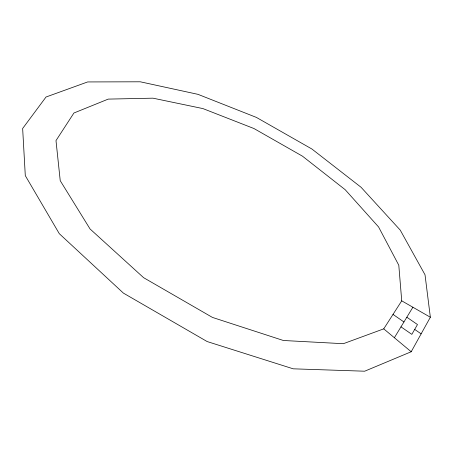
<?xml version="1.0" encoding="UTF-8"?>
<svg xmlns="http://www.w3.org/2000/svg" width="453" height="453" viewBox="0 0 453 453"><rect width="100%" height="100%" fill="white"/><g stroke="black" fill="none" stroke-linecap="round" stroke-linejoin="round"><path stroke-width="0.68" d="M411.194 351.755L430.35 317.242L425.022 274.778L400.226 230.101L361.047 187.253L311.879 148.997L256.404 117.412L197.995 94.349L140.266 81.795L87.661 81.942L46.019 97.016L22.65 128.488L25.294 175.628L59.303 233.697L123.42 293.119L207.157 341.556L293.216 368.821L364.671 371.205L411.194 351.755L383.736 328.861L343.346 343.702L283.385 340.492L212.457 317.428L143.612 277.678L90.051 228.963L60.238 180.707L55.991 140.611L73.918 113.007L108.239 99.105L152.961 98.171L202.938 108.59L253.957 128.533L302.479 156.183L345.18 189.694L378.578 226.959L398.799 265.243L401.726 300.837L383.736 328.861M394.376 337.728L412.893 307.236M401.726 300.837L430.35 317.242M406.839 317.208L417.479 324.552L411.839 334.365L400.984 326.84M393.011 314.41L403.946 321.97M414.688 329.405L421.126 333.861"/></g></svg>
